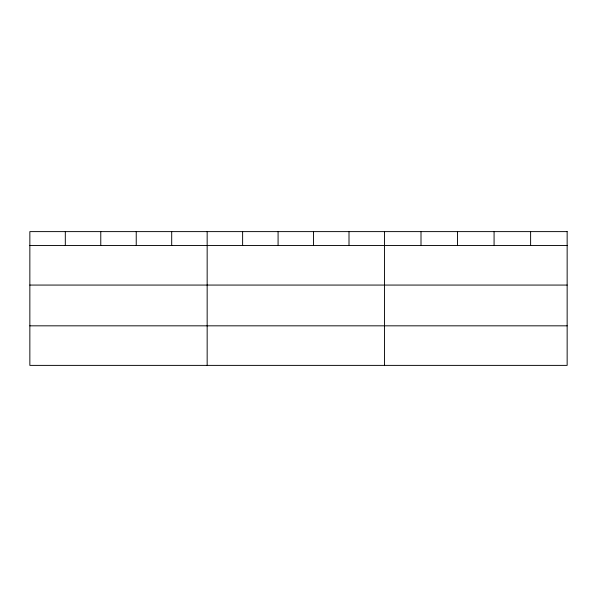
<?xml version="1.0" encoding="UTF-8"?>
<svg xmlns="http://www.w3.org/2000/svg" width="597" height="597" viewBox="0 0 597 597"><rect width="100%" height="100%" fill="white"/><g stroke="black" fill="none" stroke-linecap="round" stroke-linejoin="round"><path stroke-width="0.9" d="M29.85 245.509L567.15 245.509M29.85 285.067L567.15 285.067M29.85 325.828L567.15 325.828M530.614 231.614L530.614 245.509M494.077 231.614L494.077 245.509M457.541 231.614L457.541 245.509M421.004 231.614L421.004 245.509M384.468 231.614L384.468 365.386M349.006 231.614L349.006 245.509M313.544 231.614L313.544 245.509M278.083 231.614L278.083 245.509M242.621 231.614L242.621 245.509M207.159 231.614L207.159 365.386M171.697 231.614L171.697 245.509M136.235 231.614L136.235 245.509M100.774 231.614L100.774 245.509M65.312 231.614L65.312 245.509M567.15 231.614L29.85 231.614L29.85 365.386L567.15 365.386L567.15 231.614"/></g></svg>
